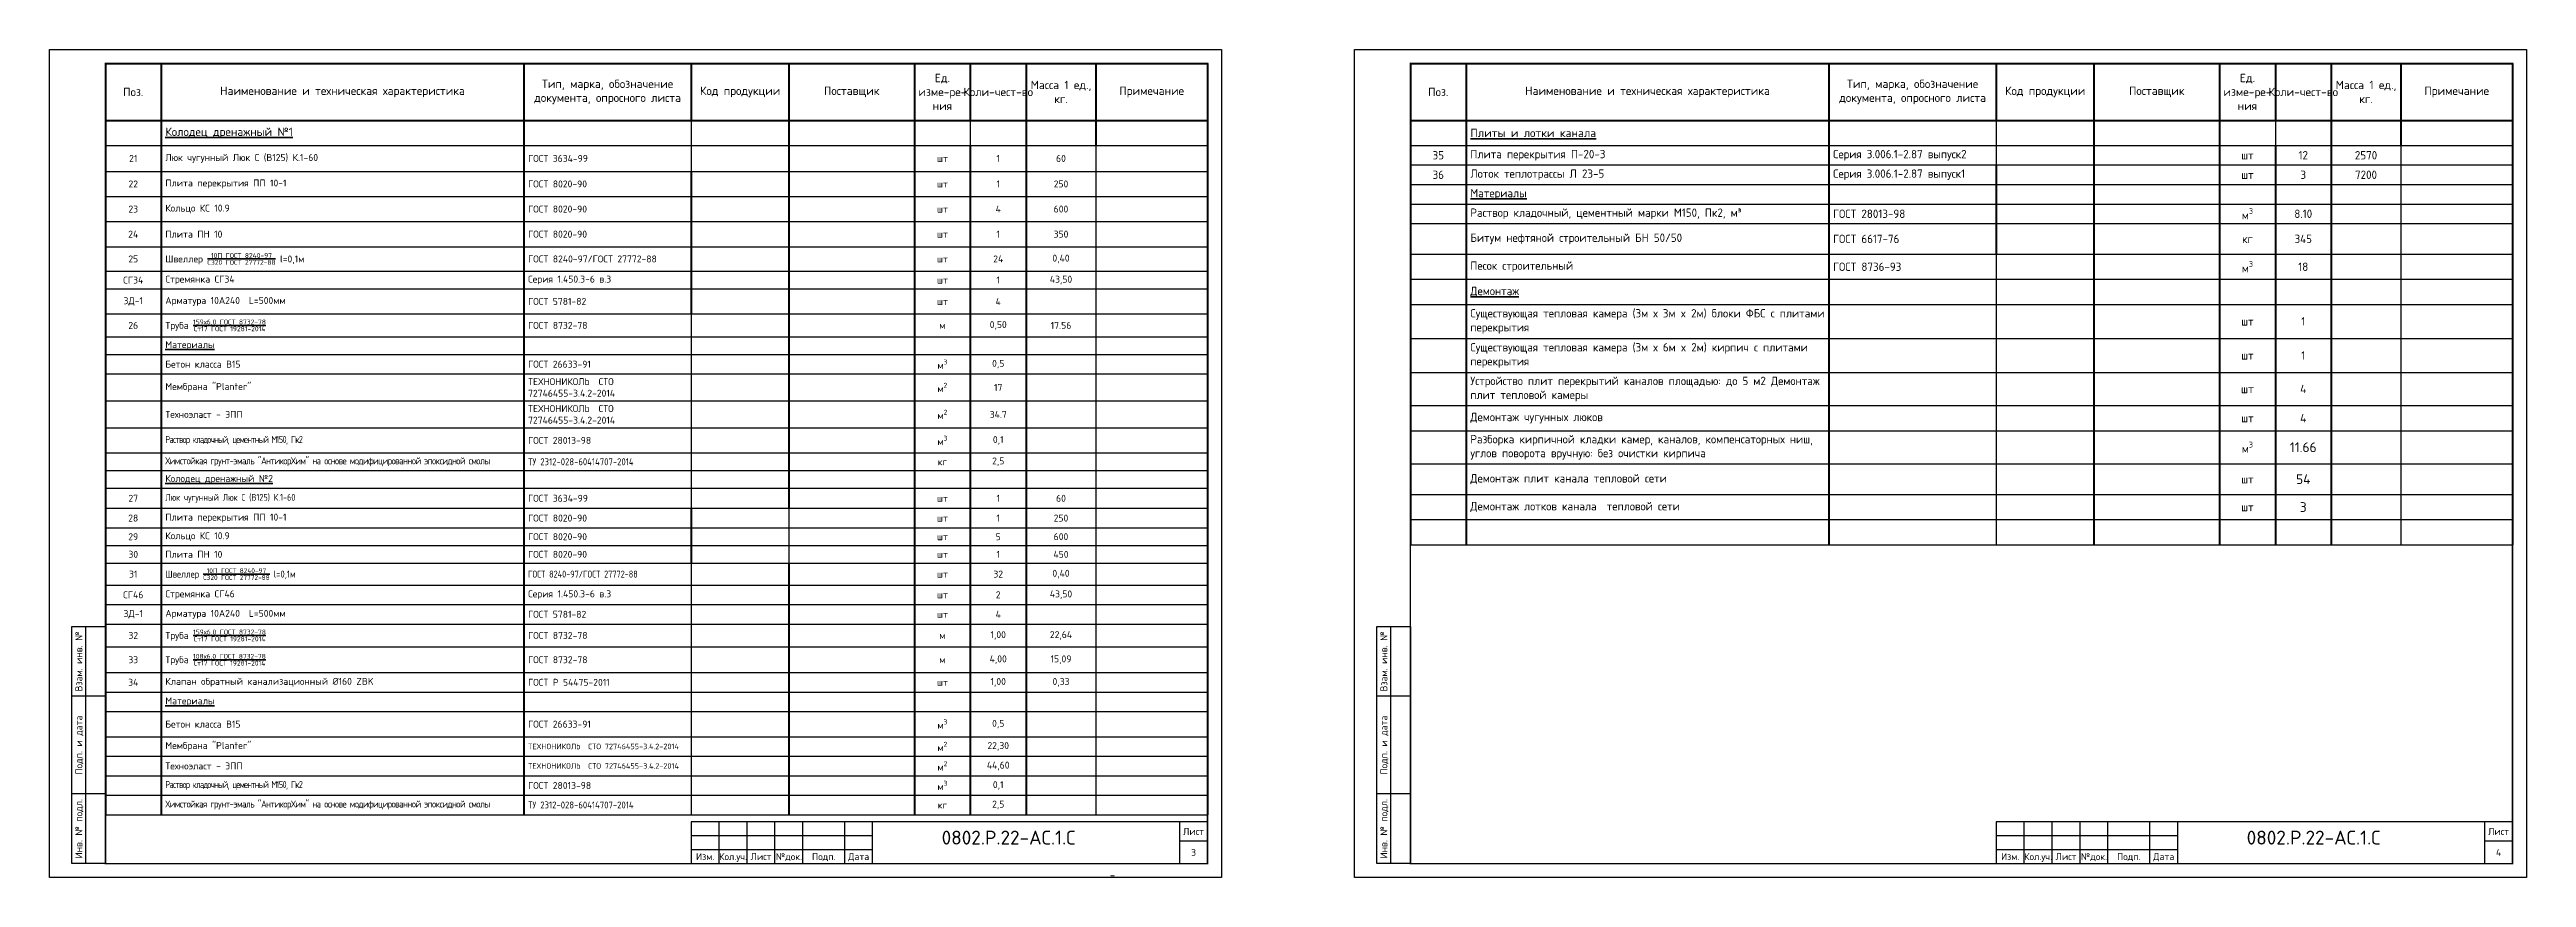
# Model space of a CAD drawing. Header units: millimetres. Extents: x 1601 to 14530, y 1157 to 3820.
# Drawn here: x 13642 to 14530, y 2831 to 3128 of the extents above; entities that cross this region are included whole.
import ezdxf
from ezdxf.enums import TextEntityAlignment as Align

# ---------------------------------------------------------------- set-up
doc = ezdxf.new("R2010")
doc.units = ezdxf.units.MM
doc.layers.add('таблица', color=250, linetype='Continuous', lineweight=35)
doc.styles.add('-ISOCPEUR-', font='isocpeur.TTF')
doc.styles.add('GOST-2.304_Type-B', font='GOST Common.ttf')
doc.styles.get("Standard").update_dxf_attribs({"font": 'GOST Common.ttf'})

# ---------------------------------------------------------------- blocks, each defined once
blk = doc.blocks.new('*T343')
at = {"layer": 'таблица', "color": 7, "lineweight": 50, "transparency": 16777216}
for p, q in [((0, 0), (395, 0)), ((0, 0), (0, -20.43)), ((20, 0), (20, -20.43)), ((150, 0), (150, -20.43)), ((210, 0), (210, -20.43)), ((245, 0), (245, -20.43)), ((290, 0), (290, -20.43)), ((310, 0), (310, -20.43)), ((330, 0), (330, -20.43)), ((355, 0), (355, -20.43)), ((395, 0), (395, -20.43))]:
    blk.add_line(p, q, dxfattribs=at)
at = {"layer": 'таблица', "color": 0, "lineweight": 50, "transparency": 16777216}
for p, q in [((0, -20.43), (150, -20.43)), ((0, -20.43), (0, -269.49)), ((20, -20.43), (20, -269.49)), ((210, -20.43), (395, -20.43)), ((245, -20.43), (245, -159.58)), ((290, -20.43), (290, -29.43)), ((330, -20.43), (330, -29.43)), ((355, -20.43), (355, -29.43)), ((395, -20.43), (395, -269.49)), ((210, -38.73), (210, -89.87)), ((210, -159.58), (210, -179.25)), ((245, -179.25), (245, -269.49))]:
    blk.add_line(p, q, dxfattribs=at)
at = {"layer": 'таблица', "color": 0, "linetype": 'ByBlock', "lineweight": 50, "transparency": 16777216}
for p, q in [((150, -20.43), (210, -20.43)), ((150, -20.43), (150, -269.49)), ((290, -29.43), (290, -269.49)), ((310, -29.43), (310, -269.49)), ((330, -29.43), (330, -269.49))]:
    blk.add_line(p, q, dxfattribs=at)
at = {"layer": 'таблица', "color": 0, "linetype": 'ByBlock', "lineweight": -2, "transparency": 16777216}
for p, q in [((210, -20.43), (210, -38.73)), ((310, -20.43), (310, -29.43)), ((355, -29.43), (355, -269.49)), ((210, -89.87), (210, -159.58)), ((245, -159.58), (245, -179.25)), ((210, -166.58), (245, -166.58)), ((210, -172.92), (245, -172.92)), ((210, -179.25), (245, -179.25)), ((210, -179.25), (210, -269.49)), ((0, -225.49), (20, -225.49)), ((20, -232.49), (210, -232.49)), ((245, -232.49), (355, -232.49)), ((20, -241.49), (210, -241.49)), ((20, -248.49), (210, -248.49)), ((245, -241.49), (355, -241.49)), ((245, -248.49), (355, -248.49)), ((20, -255.49), (210, -255.49)), ((245, -255.49), (355, -255.49)), ((20, -262.49), (210, -262.49)), ((245, -262.49), (355, -262.49)), ((20, -269.49), (210, -269.49)), ((245, -269.49), (355, -269.49))]:
    blk.add_line(p, q, dxfattribs=at)
at = {"layer": 'таблица', "color": 0, "lineweight": 25, "transparency": 16777216}
for p, q in [((0, -29.43), (20, -29.43)), ((210, -29.43), (290, -29.43)), ((310, -29.43), (395, -29.43)), ((0, -38.73), (20, -38.73)), ((210, -38.73), (245, -38.73)), ((355, -38.73), (395, -38.73)), ((0, -47.73), (20, -47.73)), ((210, -47.73), (245, -47.73)), ((355, -47.73), (395, -47.73)), ((0, -56.73), (20, -56.73)), ((210, -56.73), (245, -56.73)), ((355, -56.73), (395, -56.73)), ((0, -65.73), (20, -65.73)), ((210, -65.73), (245, -65.73)), ((355, -65.73), (395, -65.73)), ((0, -74.53), (20, -74.53)), ((210, -74.53), (245, -74.53)), ((355, -74.53), (395, -74.53)), ((0, -80.87), (20, -80.87)), ((210, -80.87), (245, -80.87)), ((355, -80.87), (395, -80.87)), ((0, -89.87), (20, -89.87)), ((210, -89.87), (245, -89.87)), ((355, -89.87), (395, -89.87)), ((0, -98.05), (20, -98.05)), ((0, -104.38), (20, -104.38)), ((210, -98.05), (245, -98.05)), ((210, -104.38), (245, -104.38)), ((355, -98.05), (395, -98.05)), ((355, -104.38), (395, -104.38)), ((0, -111.38), (20, -111.38)), ((210, -111.38), (245, -111.38)), ((355, -111.38), (395, -111.38)), ((0, -121.05), (20, -121.05)), ((210, -121.05), (245, -121.05)), ((355, -121.05), (395, -121.05)), ((0, -130.72), (20, -130.72)), ((210, -130.72), (245, -130.72)), ((355, -130.72), (395, -130.72)), ((0, -139.72), (20, -139.72)), ((210, -139.72), (245, -139.72)), ((355, -139.72), (395, -139.72)), ((0, -146.05), (20, -146.05)), ((210, -146.05), (245, -146.05)), ((355, -146.05), (395, -146.05)), ((0, -152.38), (20, -152.38)), ((0, -159.58), (20, -159.58)), ((210, -152.38), (245, -152.38)), ((210, -159.58), (245, -159.58)), ((355, -152.38), (395, -152.38)), ((355, -159.58), (395, -159.58)), ((0, -166.58), (20, -166.58)), ((355, -166.58), (395, -166.58)), ((0, -172.92), (20, -172.92)), ((355, -172.92), (395, -172.92)), ((0, -179.25), (20, -179.25)), ((355, -179.25), (395, -179.25)), ((0, -187.09), (20, -187.09)), ((0, -194.09), (20, -194.09)), ((210, -187.09), (245, -187.09)), ((210, -194.09), (245, -194.09)), ((355, -187.09), (395, -187.09)), ((355, -194.09), (395, -194.09)), ((0, -201.09), (20, -201.09)), ((210, -201.09), (245, -201.09)), ((355, -201.09), (395, -201.09)), ((0, -209.27), (20, -209.27)), ((210, -209.27), (245, -209.27)), ((355, -209.27), (395, -209.27)), ((0, -218.49), (20, -218.49)), ((210, -218.49), (245, -218.49)), ((355, -218.49), (395, -218.49)), ((210, -225.49), (245, -225.49)), ((355, -225.49), (395, -225.49)), ((0, -232.49), (20, -232.49)), ((210, -232.49), (245, -232.49)), ((355, -232.49), (395, -232.49)), ((0, -241.49), (20, -241.49)), ((0, -248.49), (20, -248.49)), ((210, -241.49), (245, -241.49)), ((210, -248.49), (245, -248.49)), ((355, -241.49), (395, -241.49)), ((355, -248.49), (395, -248.49)), ((0, -255.49), (20, -255.49)), ((210, -255.49), (245, -255.49)), ((355, -255.49), (395, -255.49)), ((0, -262.49), (20, -262.49)), ((210, -262.49), (245, -262.49)), ((355, -262.49), (395, -262.49)), ((0, -269.49), (20, -269.49)), ((210, -269.49), (245, -269.49)), ((355, -269.49), (395, -269.49))]:
    blk.add_line(p, q, dxfattribs=at)
at = {"layer": 'таблица', "color": 0, "linetype": 'ByBlock', "lineweight": 25, "transparency": 16777216}
for p, q in [((20, -29.43), (210, -29.43)), ((290, -29.43), (310, -29.43)), ((20, -38.73), (210, -38.73)), ((245, -38.73), (355, -38.73)), ((20, -47.73), (210, -47.73)), ((245, -47.73), (355, -47.73)), ((20, -56.73), (210, -56.73)), ((245, -56.73), (355, -56.73)), ((20, -65.73), (210, -65.73)), ((245, -65.73), (355, -65.73)), ((20, -74.53), (210, -74.53)), ((245, -74.53), (355, -74.53)), ((20, -80.87), (210, -80.87)), ((245, -80.87), (355, -80.87)), ((20, -89.87), (210, -89.87)), ((245, -89.87), (355, -89.87)), ((20, -98.05), (210, -98.05)), ((20, -104.38), (210, -104.38)), ((245, -98.05), (355, -98.05)), ((245, -104.38), (355, -104.38)), ((20, -111.38), (210, -111.38)), ((245, -111.38), (355, -111.38)), ((20, -121.05), (210, -121.05)), ((245, -121.05), (355, -121.05)), ((20, -130.72), (210, -130.72)), ((245, -130.72), (355, -130.72)), ((20, -139.72), (210, -139.72)), ((245, -139.72), (355, -139.72)), ((20, -146.05), (210, -146.05)), ((245, -146.05), (355, -146.05)), ((20, -152.38), (210, -152.38)), ((20, -159.58), (210, -159.58)), ((245, -152.38), (355, -152.38)), ((245, -159.58), (355, -159.58)), ((20, -166.58), (210, -166.58)), ((245, -166.58), (355, -166.58)), ((20, -172.92), (210, -172.92)), ((245, -172.92), (355, -172.92)), ((20, -179.25), (210, -179.25)), ((245, -179.25), (355, -179.25)), ((20, -187.09), (210, -187.09)), ((20, -194.09), (210, -194.09)), ((245, -187.09), (355, -187.09)), ((245, -194.09), (355, -194.09)), ((20, -201.09), (210, -201.09)), ((245, -201.09), (355, -201.09)), ((20, -209.27), (210, -209.27)), ((245, -209.27), (355, -209.27)), ((20, -218.49), (210, -218.49)), ((245, -218.49), (355, -218.49)), ((20, -225.49), (210, -225.49)), ((245, -225.49), (355, -225.49))]:
    blk.add_line(p, q, dxfattribs=at)
at = {"layer": 'таблица', "color": 7, "transparency": 16777216, "char_height": 3, "attachment_point": 5, "style": '-ISOCPEUR-'}
for s, insert, width in [('Поз.', (10, -10.22), 17), ('Наименование и техническая характеристика', (85, -10.22), 127), ('Тип, марка, обозначение документа, опросного листа', (180, -10.22), 57), ('Код продукции', (227.5, -10.22), 32), ('Поставщик', (267.5, -10.22), 42), ('Ед. изме-ре- ния', (300, -10.22), 17), ('Коли-чест-во', (320, -10.22), 17), ('Масса 1 ед., кг.', (342.5, -10.22), 22), ('Примечание', (375, -10.22), 37)]:
    blk.add_mtext(s, dxfattribs=dict(at, insert=insert, width=width))
at = {"layer": 'таблица', "color": 0, "transparency": 16777216, "style": '-ISOCPEUR-'}
for s, insert, char_height, width, attachment_point in [('{\\LКолодец дренажный №1}', (21.5, -24.93), 3, 127, 4), ('21', (10, -34.08), 2.5, 18, 5), ('Люк чугунный {\\C7;Люк С (В125) К.1-60}', (21.5, -34.08), 2.5, 127, 4), ('ГОСТ 3634-99', (151.5, -34.08), 2.5, 57, 4), ('шт', (300, -34.08), 2.5, 17, 5), ('1', (320, -34.08), 2.5, 17, 5), ('60', (342.5, -34.08), 2.5, 22, 5), ('22', (10, -43.23), 2.5, 18, 5), ('Плита перекрытия ПП 10-1', (21.5, -43.23), 2.5, 127, 4), ('ГОСТ 8020-90', (151.5, -43.23), 2.5, 57, 4), ('шт', (300, -43.23), 2.5, 17, 5), ('1', (320, -43.23), 2.5, 17, 5), ('250', (342.5, -43.23), 2.5, 22, 5), ('23', (10, -52.23), 2.5, 18, 5), ('Кольцо КС 10.9', (21.5, -52.23), 2.5, 127, 4), ('ГОСТ 8020-90', (151.5, -52.23), 2.5, 57, 4), ('шт', (300, -52.23), 2.5, 17, 5), ('4', (320, -52.23), 2.5, 17, 5), ('600', (342.5, -52.23), 2.5, 22, 5), ('24', (10, -61.23), 2.5, 18, 5), ('Плита ПН 10', (21.5, -61.23), 2.5, 127, 4), ('ГОСТ 8020-90', (151.5, -61.23), 2.5, 57, 4), ('шт', (300, -61.23), 2.5, 17, 5), ('1', (320, -61.23), 2.5, 17, 5), ('350', (342.5, -61.23), 2.5, 22, 5), ('25', (10, -70.13), 2.5, 18, 5), ('\\A1;Швеллер {\\H0.7x;\\S10П ГОСТ 8240-97/С320 ГОСТ 27772-88;\\H1.42857x; l=0,1м}', (21.5, -70.13), 2.5, 127, 4), ('ГОСТ 8240-97/ГОСТ 27772-88', (151.5, -70.13), 2.5, 57, 4), ('шт', (300, -70.13), 2.5, 17, 5), ('24', (320, -70.13), 2.5, 17, 5), ('0,40', (342.5, -70.13), 2.5, 22, 5), ('СГ34', (10, -77.7), 2.5, 18, 5), ('Стремянка СГ34', (21.5, -77.7), 2.5, 127, 4), ('Серия 1.450.3-6 в.3', (151.5, -77.7), 2.5, 57, 4), ('шт', (300, -77.7), 2.5, 17, 5), ('1', (320, -77.7), 2.5, 17, 5), ('43,50', (342.5, -77.7), 2.5, 22, 5), ('ЗД-1', (10, -85.37), 2.5, 18, 5), ('Арматура 10А240  L=500мм', (21.5, -85.37), 2.5, 127, 4), ('ГОСТ 5781-82', (151.5, -85.37), 2.5, 57, 4), ('шт', (300, -85.37), 2.5, 17, 5), ('4', (320, -85.37), 2.5, 17, 5), ('26', (10, -93.96), 2.5, 18, 5), ('\\A1;Труба {\\H0.7x;\\S159х6,0 ГОСТ 8732-78/Ст17 ГОСТ 19281-2014;} ', (21.5, -93.96), 2.5, 127, 4), ('ГОСТ 8732-78', (151.5, -93.96), 2.5, 57, 4), ('м', (300, -93.96), 2.5, 17, 5), ('0,50', (320, -93.96), 2.5, 17, 5), ('17.56', (342.5, -93.96), 2.5, 22, 5), ('{\\LМатериалы}', (21.5, -101.22), 2.5, 127, 4), ('\\A1;м{\\H0.7x;\\S3^ ;}', (300, -107.88), 2.5, 17, 5), ('0,5', (320, -107.88), 2.5, 17, 5), ('Мембрана "Planter"', (21.5, -116.22), 2.5, 127, 4), ('Бетон класса В15', (21.5, -107.88), 2.5, 127, 4), ('ТЕХНОНИКОЛЬ  СТО 72746455-3.4.2-2014 ', (151.5, -116.22), 2.5, 57, 4), ('ГОСТ 26633-91', (151.5, -107.88), 2.5, 57, 4), ('\\A1;м{\\H0.7x;\\S2^ ;}', (300, -116.22), 2.5, 17, 5), ('17', (320, -116.22), 2.5, 17, 5), ('ТЕХНОНИКОЛЬ  СТО 72746455-3.4.2-2014 ', (151.5, -125.88), 2.5, 57, 4), ('\\A1;м{\\H0.7x;\\S2^ ;}', (300, -125.88), 2.5, 17, 5), ('Техноэласт - ЭПП', (21.5, -125.88), 2.5, 127, 4), ('34.7', (320, -125.88), 2.5, 17, 5), ('{\\W0.9;\\T0.9;Химстойкая грунт-эмаль "АнтикорХим" на основе модифицированной эпоксидной смолы}', (21.5, -142.88), 2.5, 127, 4), ('{\\W0.8;\\T0.85;Раствор кладочный, цементный М150, Пк2}', (21.5, -135.22), 2.5, 127, 4), ('{\\W0.9;ТУ 2312-028-60414707-2014}', (151.5, -142.88), 2.5, 57, 4), ('ГОСТ 28013-98', (151.5, -135.22), 2.5, 57, 4), ('\\A1;м{\\H0.7x;\\S3^ ;}', (300, -135.22), 2.5, 17, 5), ('2,5', (320, -142.88), 2.5, 17, 5), ('0,1', (320, -135.22), 2.5, 17, 5), ('{\\LКолодец дренажный №2}', (21.5, -149.22), 2.5, 127, 4), ('кг', (300, -142.88), 2.5, 17, 5), ('27', (10, -155.98), 2.5, 18, 5), ('{\\W0.8;Люк чугунный \\C7;Люк С (В125) К.1-60}', (21.5, -155.98), 2.5, 127, 4), ('ГОСТ 3634-99', (151.5, -155.98), 2.5, 57, 4), ('шт', (300, -155.98), 2.5, 17, 5), ('1', (320, -155.98), 2.5, 17, 5), ('60', (342.5, -155.98), 2.5, 22, 5), ('28', (10, -163.08), 2.5, 18, 5), ('29', (10, -169.75), 2.5, 18, 5), ('Плита перекрытия ПП 10-1', (21.5, -163.08), 2.5, 127, 4), ('Кольцо КС 10.9', (21.5, -169.75), 2.5, 127, 4), ('ГОСТ 8020-90', (151.5, -163.08), 2.5, 57, 4), ('ГОСТ 8020-90', (151.5, -169.75), 2.5, 57, 4), ('шт', (300, -163.08), 2.5, 17, 5), ('5', (320, -169.75), 2.5, 17, 5), ('1', (320, -163.08), 2.5, 17, 5), ('250', (342.5, -163.08), 2.5, 22, 5), ('600', (342.5, -169.75), 2.5, 22, 5), ('30', (10, -176.08), 2.5, 18, 5), ('Плита ПН 10', (21.5, -176.08), 2.5, 127, 4), ('ГОСТ 8020-90', (151.5, -176.08), 2.5, 57, 4), ('шт', (300, -169.75), 2.5, 17, 5), ('шт', (300, -176.08), 2.5, 17, 5), ('1', (320, -176.08), 2.5, 17, 5), ('450', (342.5, -176.08), 2.5, 22, 5), ('31', (10, -183.17), 2.5, 18, 5), ('\\A1;{\\W0.9;Швеллер \\H0.7x;\\S10П ГОСТ 8240-97/С320 ГОСТ 27772-88;\\H1.42857x; l=0,1м}', (21.5, -183.17), 2.5, 127, 4), ('{\\W0.8;ГОСТ 8240-97/ГОСТ 27772-88}', (151.5, -183.17), 2.5, 57, 4), ('шт', (300, -183.17), 2.5, 17, 5), ('32', (320, -183.17), 2.5, 17, 5), ('0,40', (342.5, -183.17), 2.5, 22, 5), ('СГ46', (10, -190.59), 2.5, 18, 5), ('Стремянка СГ46', (21.5, -190.59), 2.5, 127, 4), ('Серия 1.450.3-6 в.3', (151.5, -190.59), 2.5, 57, 4), ('шт', (300, -190.59), 2.5, 17, 5), ('2', (320, -190.59), 2.5, 17, 5), ('43,50', (342.5, -190.59), 2.5, 22, 5), ('ЗД-1', (10, -197.59), 2.5, 18, 5), ('32', (10, -205.18), 2.5, 18, 5), ('\\A1;Труба {\\H0.7x;\\S159х6,0 ГОСТ 8732-78/Ст17 ГОСТ 19281-2014;} ', (21.5, -205.18), 2.5, 127, 4), ('Арматура 10А240  L=500мм', (21.5, -197.59), 2.5, 127, 4), ('ГОСТ 5781-82', (151.5, -197.59), 2.5, 57, 4), ('ГОСТ 8732-78', (151.5, -205.18), 2.5, 57, 4), ('шт', (300, -197.59), 2.5, 17, 5), ('1,00', (320, -205.18), 2.5, 17, 5), ('4', (320, -197.59), 2.5, 17, 5), ('22,64', (342.5, -205.18), 2.5, 22, 5), ('33', (10, -213.88), 2.5, 18, 5), ('\\A1;Труба {\\H0.7x;\\S108х6,0 ГОСТ 8732-78/Ст17 ГОСТ 19281-2014;} ', (21.5, -213.88), 2.5, 127, 4), ('ГОСТ 8732-78', (151.5, -213.88), 2.5, 57, 4), ('м', (300, -205.18), 2.5, 17, 5), ('4,00', (320, -213.88), 2.5, 17, 5), ('15,09', (342.5, -213.88), 2.5, 22, 5), ('34', (10, -221.99), 2.5, 18, 5), ('Клапан обратный канализационный %%C160 ZBK', (21.5, -221.99), 2.5, 127, 4), ('ГОСТ Р 54475-2011', (151.5, -221.99), 2.5, 57, 4), ('шт', (300, -221.99), 2.5, 17, 5), ('м', (300, -213.88), 2.5, 17, 5), ('1,00', (320, -221.99), 2.5, 17, 5), ('0,33', (342.5, -221.99), 2.5, 22, 5), ('{\\LМатериалы}', (21.5, -228.99), 2.5, 127, 4), ('Бетон класса В15', (21.5, -236.99), 2.5, 127, 4), ('ГОСТ 26633-91', (151.5, -236.99), 2.5, 57, 4), ('\\A1;м{\\H0.7x;\\S3^ ;}', (300, -236.99), 2.5, 17, 5), ('0,5', (320, -236.99), 2.5, 17, 5), ('Мембрана "Planter"', (21.5, -244.99), 2.5, 127, 4), ('ТЕХНОНИКОЛЬ  СТО 72746455-3.4.2-2014 ', (151.5, -244.99), 2, 57, 4), ('\\A1;м{\\H0.7x;\\S2^ ;}', (300, -244.99), 2.5, 17, 5), ('22,30', (320, -244.99), 2.5, 17, 5), ('Техноэласт - ЭПП', (21.5, -251.99), 2.5, 127, 4), ('{\\W0.8;\\T0.85;Раствор кладочный, цементный М150, Пк2}', (21.5, -258.99), 2.5, 127, 4), ('ТЕХНОНИКОЛЬ  СТО 72746455-3.4.2-2014 ', (151.5, -251.99), 2, 57, 4), ('\\A1;м{\\H0.7x;\\S3^ ;}', (300, -258.99), 2.5, 17, 5), ('\\A1;м{\\H0.7x;\\S2^ ;}', (300, -251.99), 2.5, 17, 5), ('44,60', (320, -251.99), 2.5, 17, 5), ('{\\W0.9;\\T0.9;Химстойкая грунт-эмаль "АнтикорХим" на основе модифицированной эпоксидной смолы}', (21.5, -265.99), 2.5, 127, 4), ('{\\W0.9;ТУ 2312-028-60414707-2014}', (151.5, -265.99), 2.5, 57, 4), ('ГОСТ 28013-98', (151.5, -258.99), 2.5, 57, 4), ('кг', (300, -265.99), 2.5, 17, 5), ('2,5', (320, -265.99), 2.5, 17, 5), ('0,1', (320, -258.99), 2.5, 17, 5)]:
    blk.add_mtext(s, dxfattribs=dict(at, insert=insert, char_height=char_height, width=width, attachment_point=attachment_point))
blk = doc.blocks.new('*T344')
at = {"layer": 'таблица', "color": 7, "lineweight": 50, "transparency": 16777216}
for p, q in [((0, 0), (395, 0)), ((0, 0), (0, -20.43)), ((20, 0), (20, -20.43)), ((150, 0), (150, -20.43)), ((210, 0), (210, -20.43)), ((245, 0), (245, -20.43)), ((290, 0), (290, -20.43)), ((310, 0), (310, -20.43)), ((330, 0), (330, -20.43)), ((355, 0), (355, -20.43)), ((395, 0), (395, -20.43))]:
    blk.add_line(p, q, dxfattribs=at)
at = {"layer": 'таблица', "color": 0, "lineweight": 50, "transparency": 16777216}
for p, q in [((0, -20.43), (150, -20.43)), ((0, -20.43), (0, -172.63)), ((20, -20.43), (20, -172.63)), ((210, -20.43), (395, -20.43)), ((245, -20.43), (245, -172.63)), ((290, -20.43), (290, -29.43)), ((330, -20.43), (330, -29.43)), ((355, -20.43), (355, -29.43)), ((395, -20.43), (395, -172.63)), ((210, -36.43), (210, -68.43))]:
    blk.add_line(p, q, dxfattribs=at)
at = {"layer": 'таблица', "color": 0, "linetype": 'ByBlock', "lineweight": 50, "transparency": 16777216}
for p, q in [((150, -20.43), (210, -20.43)), ((150, -20.43), (150, -172.63)), ((290, -29.43), (290, -172.63)), ((310, -29.43), (310, -172.63)), ((330, -29.43), (330, -172.63))]:
    blk.add_line(p, q, dxfattribs=at)
at = {"layer": 'таблица', "color": 0, "linetype": 'ByBlock', "lineweight": -2, "transparency": 16777216}
for p, q in [((210, -20.43), (210, -36.43)), ((310, -20.43), (310, -29.43)), ((355, -29.43), (355, -172.63)), ((210, -68.43), (210, -172.63))]:
    blk.add_line(p, q, dxfattribs=at)
at = {"layer": 'таблица', "color": 0, "lineweight": 25, "transparency": 16777216}
for p, q in [((0, -29.43), (20, -29.43)), ((210, -29.43), (290, -29.43)), ((310, -29.43), (395, -29.43)), ((0, -36.43), (20, -36.43)), ((0, -43.43), (20, -43.43)), ((210, -36.43), (245, -36.43)), ((210, -43.43), (245, -43.43)), ((355, -36.43), (395, -36.43)), ((355, -43.43), (395, -43.43)), ((0, -50.43), (20, -50.43)), ((210, -50.43), (245, -50.43)), ((355, -50.43), (395, -50.43)), ((0, -57.43), (20, -57.43)), ((210, -57.43), (245, -57.43)), ((355, -57.43), (395, -57.43)), ((0, -68.43), (20, -68.43)), ((210, -68.43), (245, -68.43)), ((355, -68.43), (395, -68.43)), ((0, -77.43), (20, -77.43)), ((210, -77.43), (245, -77.43)), ((355, -77.43), (395, -77.43)), ((0, -86.43), (20, -86.43)), ((210, -86.43), (245, -86.43)), ((355, -86.43), (395, -86.43)), ((0, -98.63), (20, -98.63)), ((210, -98.63), (245, -98.63)), ((355, -98.63), (395, -98.63)), ((0, -110.83), (20, -110.83)), ((210, -110.83), (245, -110.83)), ((355, -110.83), (395, -110.83)), ((0, -122.73), (20, -122.73)), ((210, -122.73), (245, -122.73)), ((355, -122.73), (395, -122.73)), ((0, -131.73), (20, -131.73)), ((210, -131.73), (245, -131.73)), ((355, -131.73), (395, -131.73)), ((0, -143.63), (20, -143.63)), ((210, -143.63), (245, -143.63)), ((355, -143.63), (395, -143.63)), ((0, -154.63), (20, -154.63)), ((210, -154.63), (245, -154.63)), ((355, -154.63), (395, -154.63)), ((0, -163.63), (20, -163.63)), ((210, -163.63), (245, -163.63)), ((355, -163.63), (395, -163.63)), ((0, -172.63), (20, -172.63)), ((210, -172.63), (245, -172.63)), ((355, -172.63), (395, -172.63))]:
    blk.add_line(p, q, dxfattribs=at)
at = {"layer": 'таблица', "color": 0, "linetype": 'ByBlock', "lineweight": 25, "transparency": 16777216}
for p, q in [((20, -29.43), (210, -29.43)), ((290, -29.43), (310, -29.43)), ((20, -36.43), (210, -36.43)), ((20, -43.43), (210, -43.43)), ((245, -36.43), (355, -36.43)), ((245, -43.43), (355, -43.43)), ((20, -50.43), (210, -50.43)), ((245, -50.43), (355, -50.43)), ((20, -57.43), (210, -57.43)), ((245, -57.43), (355, -57.43)), ((20, -68.43), (210, -68.43)), ((245, -68.43), (355, -68.43)), ((20, -77.43), (210, -77.43)), ((245, -77.43), (355, -77.43)), ((20, -86.43), (210, -86.43)), ((245, -86.43), (355, -86.43)), ((20, -98.63), (210, -98.63)), ((245, -98.63), (355, -98.63)), ((20, -110.83), (210, -110.83)), ((245, -110.83), (355, -110.83)), ((20, -122.73), (210, -122.73)), ((245, -122.73), (355, -122.73)), ((20, -131.73), (210, -131.73)), ((245, -131.73), (355, -131.73)), ((20, -143.63), (210, -143.63)), ((245, -143.63), (355, -143.63)), ((20, -154.63), (210, -154.63)), ((245, -154.63), (355, -154.63)), ((20, -163.63), (210, -163.63)), ((245, -163.63), (355, -163.63)), ((20, -172.63), (210, -172.63)), ((245, -172.63), (355, -172.63))]:
    blk.add_line(p, q, dxfattribs=at)
at = {"layer": 'таблица', "color": 7, "transparency": 16777216, "char_height": 3, "attachment_point": 5, "style": '-ISOCPEUR-'}
for s, insert, width in [('Поз.', (10, -10.22), 17), ('Наименование и техническая характеристика', (85, -10.22), 127), ('Тип, марка, обозначение документа, опросного листа', (180, -10.22), 57), ('Код продукции', (227.5, -10.22), 32), ('Поставщик', (267.5, -10.22), 42), ('Ед. изме-ре- ния', (300, -10.22), 17), ('Коли-чест-во', (320, -10.22), 17), ('Масса 1 ед., кг.', (342.5, -10.22), 22), ('Примечание', (375, -10.22), 37)]:
    blk.add_mtext(s, dxfattribs=dict(at, insert=insert, width=width))
at = {"layer": 'таблица', "color": 0, "transparency": 16777216}
for s, insert, char_height, width, attachment_point, style in [('{\\LПлиты и лотки канала}', (21.5, -24.93), 3, 127, 4, '-ISOCPEUR-'), ('35', (10, -32.93), 3, 18, 5, 'GOST-2.304_Type-B'), ('Плита перекрытия П-20-3', (21.5, -32.93), 3, 127, 4, 'GOST-2.304_Type-B'), ('Серия 3.006.1-2.87 выпуск2', (151.5, -32.93), 3, 57, 4, 'GOST-2.304_Type-B'), ('шт', (300, -32.93), 3, 17, 5, 'GOST-2.304_Type-B'), ('12', (320, -32.93), 3, 17, 5, 'GOST-2.304_Type-B'), ('2570', (342.5, -32.93), 3, 22, 5, 'GOST-2.304_Type-B'), ('36', (10, -39.93), 3, 18, 5, 'GOST-2.304_Type-B'), ('Лоток теплотрассы Л 23-5', (21.5, -39.93), 3, 127, 4, 'GOST-2.304_Type-B'), ('Серия 3.006.1-2.87 выпуск1', (151.5, -39.93), 3, 57, 4, 'GOST-2.304_Type-B'), ('шт', (300, -39.93), 3, 17, 5, 'GOST-2.304_Type-B'), ('3', (320, -39.93), 3, 17, 5, 'GOST-2.304_Type-B'), ('7200', (342.5, -39.93), 3, 22, 5, 'GOST-2.304_Type-B'), ('{\\LМатериалы}', (21.5, -46.93), 3, 127, 4, 'GOST-2.304_Type-B'), ('Раствор кладочный, цементный марки М150, Пк2, м³', (21.5, -53.93), 3, 127, 4, 'GOST-2.304_Type-B'), ('ГОСТ 28013-98', (151.5, -53.93), 3, 57, 4, 'GOST-2.304_Type-B'), ('\\A1;м{\\H0.7x;\\S3^ ;}', (300, -53.93), 3, 17, 5, 'GOST-2.304_Type-B'), ('8.10', (320, -53.93), 3, 17, 5, 'GOST-2.304_Type-B'), ('Песок строительный', (21.5, -72.93), 3, 127, 4, 'GOST-2.304_Type-B'), ('\\A1;м{\\H0.7x;\\S3^ ;}', (300, -72.93), 3, 17, 5, 'GOST-2.304_Type-B'), ('ГОСТ 8736-93', (151.5, -72.93), 3, 57, 4, 'GOST-2.304_Type-B'), ('18', (320, -72.93), 3, 17, 5, 'GOST-2.304_Type-B'), ('{\\LДемонтаж}', (21.5, -81.93), 3, 127, 4, 'GOST-2.304_Type-B'), ('Существующая тепловая камера (3м х 3м x 2м) блоки ФБС с плитами перекрытия', (21.5, -92.53), 3, 127, 4, 'GOST-2.304_Type-B'), ('шт', (300, -92.53), 3, 17, 5, 'GOST-2.304_Type-B'), ('1', (320, -92.53), 3, 17, 5, 'GOST-2.304_Type-B'), ('Существующая тепловая камера (3м х 6м x 2м) кирпич с плитами перекрытия', (21.5, -104.73), 3, 127, 4, 'GOST-2.304_Type-B'), ('шт', (300, -104.73), 3, 17, 5, 'GOST-2.304_Type-B'), ('1', (320, -104.73), 3, 17, 5, 'GOST-2.304_Type-B'), ('Устройство плит перекрытий каналов площадью: до 5 м2 Демонтаж плит тепловой камеры', (21.5, -116.78), 3, 127, 4, 'GOST-2.304_Type-B'), ('4', (320, -116.78), 3, 17, 5, '-ISOCPEUR-'), ('шт', (300, -116.78), 3, 17, 5, '-ISOCPEUR-'), ('Демонтаж чугунных люков', (21.5, -127.23), 3, 127, 4, 'GOST-2.304_Type-B'), ('шт', (300, -127.23), 3, 17, 5, 'GOST-2.304_Type-B'), ('4', (320, -127.23), 3, 17, 5, '-ISOCPEUR-'), ('Разборка кирпичной кладки камер, каналов, компенсаторных ниш, углов поворота вручную: без очистки кирпича', (21.5, -137.68), 3, 127, 4, 'GOST-2.304_Type-B'), ('\\A1;м{\\H0.7x;\\S3^ ;}', (300, -137.68), 3, 17, 5, 'GOST-2.304_Type-B'), ('11.66', (320, -137.68), 3.5, 17, 5, '-ISOCPEUR-'), ('Демонтаж плит канала тепловой сети', (21.5, -149.13), 3, 127, 4, 'GOST-2.304_Type-B'), ('шт', (300, -149.13), 3, 17, 5, 'GOST-2.304_Type-B'), ('54', (320, -149.13), 3.5, 17, 5, '-ISOCPEUR-'), ('Демонтаж лотков канала  тепловой сети', (21.5, -159.13), 3, 127, 4, 'GOST-2.304_Type-B'), ('шт', (300, -159.13), 3, 17, 5, 'GOST-2.304_Type-B'), ('3', (320, -159.13), 3.5, 17, 5, '-ISOCPEUR-')]:
    blk.add_mtext(s, dxfattribs=dict(at, insert=insert, char_height=char_height, width=width, attachment_point=attachment_point, style=style))
at = {"layer": 'таблица', "color": 0, "transparency": 16777216, "char_height": 3}
for s, insert, width, attachment_point in [('\\A1;Битум нефтяной строительный БН {\\H1x;50/50 }', (21.5, -62.93), 127, 4), ('ГОСТ 6617-76', (151.5, -62.93), 57, 4), ('345', (320, -62.93), 17, 5), ('кг', (300, -62.93), 17, 5)]:
    blk.add_mtext(s, dxfattribs=dict(at, insert=insert, width=width, attachment_point=attachment_point))

msp = doc.modelspace()

# ---------------------------------------------------------------- linework, layer by layer
for p, q in [((13655.2279, 2835.9949), (13655.2279, 2920.9949)), ((14122.9408, 2835.9949), (14122.9408, 2920.9949)), ((13662.2279, 2895.9949), (13650.2279, 2895.9949)), ((14129.9408, 2895.9949), (14117.9408, 2895.9949)), ((13662.2279, 2860.9949), (13650.2279, 2860.9949)), ((14129.9408, 2860.9949), (14117.9408, 2860.9949)), ((13882.2279, 2835.9949), (13882.2279, 2850.9949)), ((13892.2279, 2835.9949), (13892.2279, 2850.9949)), ((13902.2279, 2835.9949), (13902.2279, 2850.9949)), ((13912.2279, 2835.9949), (13912.2279, 2850.9949)), ((13927.2279, 2835.9949), (13927.2279, 2850.9949)), ((13937.2279, 2835.9949), (13937.2279, 2850.9949)), ((14047.2279, 2850.9949), (14047.2279, 2835.9949)), ((14349.9408, 2835.9949), (14349.9408, 2850.9949)), ((14359.9408, 2835.9949), (14359.9408, 2850.9949)), ((14369.9408, 2835.9949), (14369.9408, 2850.9949)), ((14379.9408, 2835.9949), (14379.9408, 2850.9949)), ((14394.9408, 2835.9949), (14394.9408, 2850.9949)), ((14404.9408, 2835.9949), (14404.9408, 2850.9949)), ((14514.9408, 2850.9949), (14514.9408, 2835.9949)), ((13937.2279, 2845.9949), (13872.2279, 2845.9949)), ((13872.2279, 2840.9949), (13937.2279, 2840.9949)), ((14057.2279, 2843.9949), (14047.2279, 2843.9949)), ((14404.9408, 2845.9949), (14339.9408, 2845.9949)), ((14339.9408, 2840.9949), (14404.9408, 2840.9949)), ((14524.9408, 2843.9949), (14514.9408, 2843.9949))]:
    msp.add_line(p, q)
for points in [[(13642.2279, 3127.9949), (14062.2279, 3127.9949), (14062.2279, 2830.9949), (13642.2279, 2830.9949)], [(14109.9408, 3127.9949), (14529.9408, 3127.9949), (14529.9408, 2830.9949), (14109.9408, 2830.9949)], [(13662.2279, 2835.9949), (13650.2279, 2835.9949), (13650.2279, 2920.9949), (13662.2279, 2920.9949)], [(14129.9408, 2835.9949), (14117.9408, 2835.9949), (14117.9408, 2920.9949), (14129.9408, 2920.9949)], [(13872.2279, 2835.9949), (14057.2279, 2835.9949), (14057.2279, 2850.9949), (13872.2279, 2850.9949)], [(14339.9408, 2835.9949), (14524.9408, 2835.9949), (14524.9408, 2850.9949), (14339.9408, 2850.9949)]]:
    msp.add_lwpolyline(points, close=True)
at = {"const_width": 0.5}
for points in [[(13662.2279, 3122.9949), (14057.2279, 3122.9949), (14057.2279, 2835.9949), (13662.2279, 2835.9949)], [(14129.9408, 3122.9949), (14524.9408, 3122.9949), (14524.9408, 2835.9949), (14129.9408, 2835.9949)]]:
    msp.add_lwpolyline(points, close=True, dxfattribs=at)

# ---------------------------------------------------------------- block references
for name, p in [('*T343', (13662.2279, 3122.9949)), ('*T344', (14129.9408, 3122.9949))]:
    msp.add_blockref(name, p)

# ---------------------------------------------------------------- texts
at = {"style": '-ISOCPEUR-'}
for s, p in [('Взам. инв. №', (13652.7279, 2908.4949)), ('Взам. инв. №', (14120.4408, 2908.4949)), ('Подп. и дата', (13652.7279, 2878.4949)), ('Подп. и дата', (14120.4408, 2878.4949)), ('Инв. № подл.', (13652.7279, 2848.4949)), ('Инв. № подл.', (14120.4408, 2848.4949))]:
    msp.add_text(s, height=2.5, rotation=90, dxfattribs=at).set_placement(p, align=Align.MIDDLE_CENTER)
for s, p in [('Лист', (14052.2279, 2847.4949)), ('Лист', (14519.9408, 2847.4949)), ('Изм.', (13877.2279, 2838.4949)), ('Кол.уч.', (13887.2279, 2838.4949)), ('Лист', (13897.2279, 2838.4949)), ('№док.', (13907.2279, 2838.4949)), ('Подп.', (13919.7279, 2838.4949)), ('Дата', (13932.2279, 2838.4949)), ('Изм.', (14344.9408, 2838.4949)), ('Кол.уч.', (14354.9408, 2838.4949)), ('Лист', (14364.9408, 2838.4949)), ('№док.', (14374.9408, 2838.4949)), ('Подп.', (14387.4408, 2838.4949)), ('Дата', (14399.9408, 2838.4949))]:
    msp.add_text(s, height=2.5, dxfattribs=at).set_placement(p, align=Align.MIDDLE_CENTER)
at = {"char_height": 5, "width": 38.557853, "attachment_point": 1}
for insert in [(13961.4255, 2847.803), (14429.1384, 2847.803)]:
    msp.add_mtext('\\pi-9.47107,l10;{\\fISOCPEUR|b0|i0|c204|p34;\\C7;0802.Р.22-АС.1.С}', dxfattribs=dict(at, insert=insert))
at = {"style": '-ISOCPEUR-'}
for tag, p in [('3', (14052.2279, 2839.9949)), ('4', (14519.9408, 2839.9949))]:
    msp.add_attdef(tag, text='*', height=2.5, dxfattribs=at).set_placement(p, align=Align.MIDDLE_CENTER)
at = {"style": '-ISOCPEUR-', "flags": 8}
msp.add_attdef('_', text='Формат', height=3, dxfattribs=at).set_placement((14023.2001, 2833.2498), align=Align.MIDDLE_CENTER)

doc.saveas('drawing.dxf')
